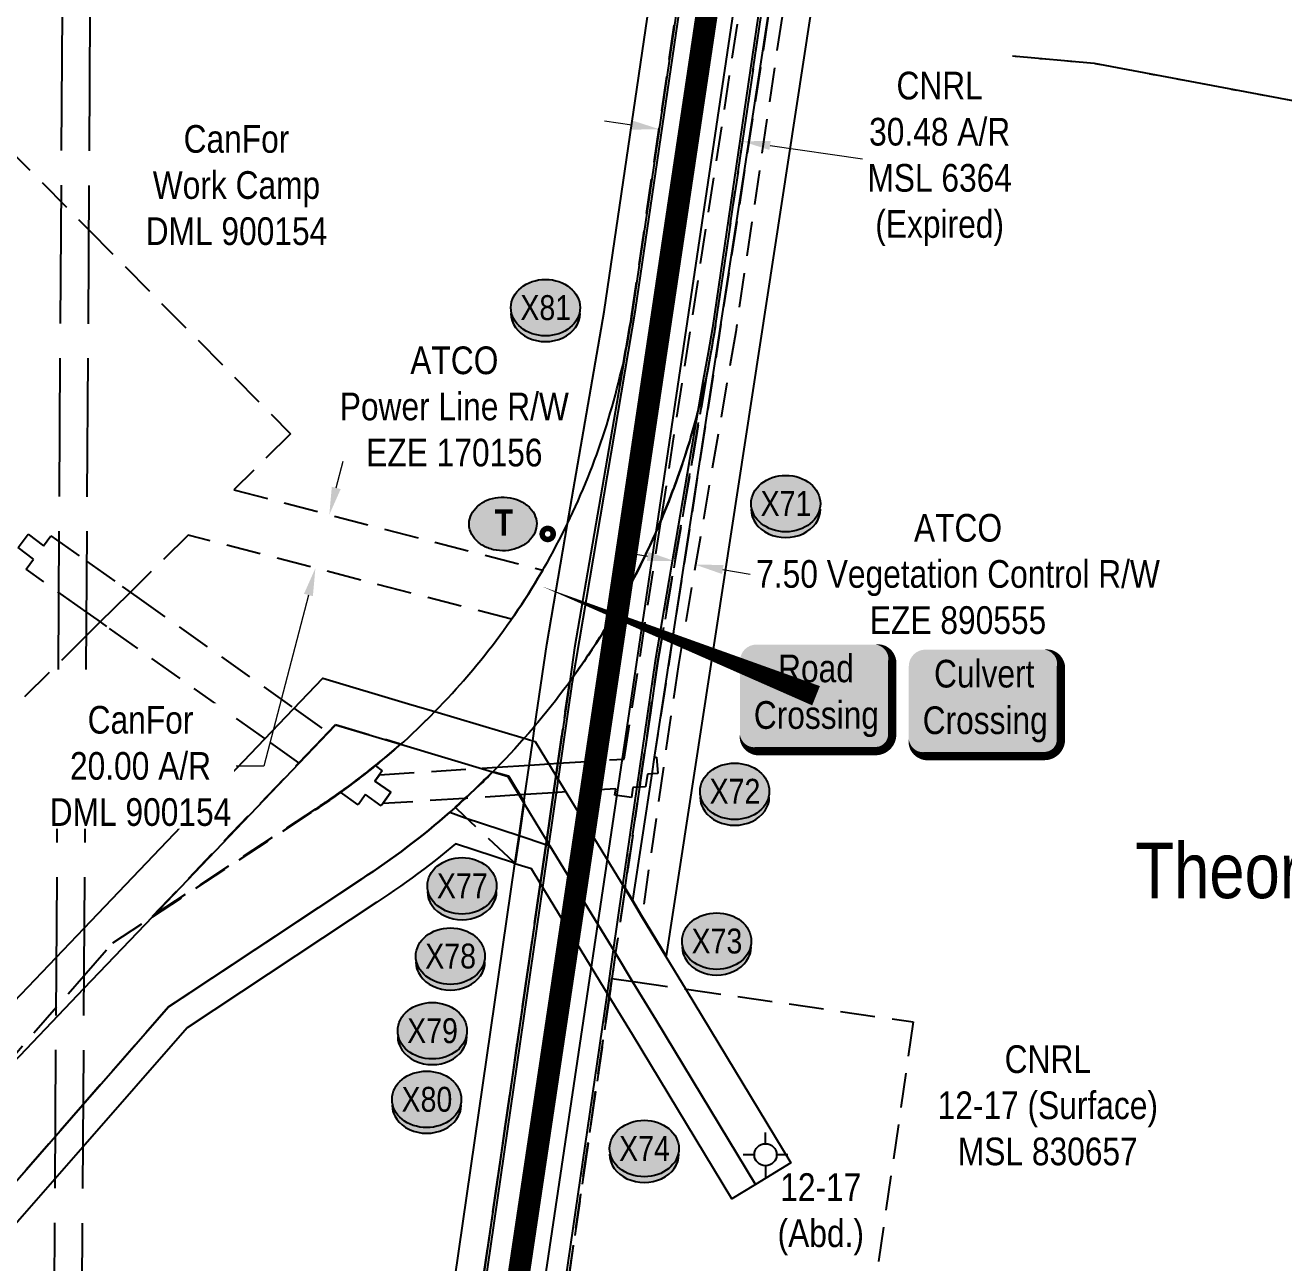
# Model space of a CAD drawing. Extents: x 456630 to 490274, y 6043290 to 6049977.
# Drawn here: x 470573.2 to 471027.8, y 6043821.1 to 6044268.3 of the extents above; entities that cross this region are included whole.
import ezdxf
from ezdxf.enums import TextEntityAlignment as Align

# ---------------------------------------------------------------- set-up
doc = ezdxf.new("R2010")
doc.units = 0
doc.header["$LTSCALE"] = 5
doc.header["$PDMODE"] = 35
doc.header["$PDSIZE"] = 5
for name, pattern in [('foc-ACCESSROAD', [3.75, 2.5, -1.25]), ('foc-FLOWLINE', [3.75, 2.5, -1.25]), ('foc-UNSURVEYED', [12.5, 10, -2.5]), ('foc-WHEELTRACKS', [2, 0.4, -1.6])]:
    doc.linetypes.add(name, pattern=pattern)
doc.layers.get('Defpoints').update_dxf_attribs({"color": 9})
for name, color, linetype in [('AS-ROADS', 254, 'Continuous'), ('AS-TELUS', 224, 'foc-TEL'), ('C-SYMBOL', 7, 'Continuous'), ('CG-NOTES', 7, 'Continuous'), ('F-AR', 190, 'foc-ACCESSROAD'), ('F-EZE', 190, 'foc-FLOWLINE'), ('F-RW', 190, 'Continuous'), ('F-WS', 190, 'foc-ACCESSROAD'), ('F-WS-S', 190, 'Continuous'), ('L-USEC', 7, 'foc-UNSURVEYED'), ('P-CROSSINGS', 250, 'Continuous'), ('P-PROPOSED', 10, 'Continuous'), ('T-WATER-P3', 160, 'foc-WHEELTRACKS')]:
    doc.layers.add(name, color=color, linetype=linetype)
for name, color, linetype, lineweight in [('F-AR-T', 190, 'Continuous', 9), ('F-EZE-T', 190, 'Continuous', 9), ('F-WS-T', 190, 'Continuous', 9)]:
    doc.layers.add(name, color=color, linetype=linetype, lineweight=lineweight)
doc.styles.add('175L', font='ARIALN.TTF', dxfattribs={"height": 20})
doc.styles.add('80', font='ARIALN.TTF', dxfattribs={"height": 10})
doc.styles.add('80CG', font='ARIALN.TTF', dxfattribs={"height": 10})
doc.styles.add('BOLD', font='ARIALNB.TTF')
doc.styles.add('Crossing', font='ARIALN.TTF', dxfattribs={"height": 10})
doc.styles.add('foc-LtypeFont', font='ARIALN.TTF', dxfattribs={"height": 7.35})
doc.linetypes.add('foc-TEL', pattern='A,2,-1,["T",foc-LtypeFont,S=0.2,R=0,X=-0.425,Y=-0.75],-1.24,8', length=12.24)
doc.linetypes.add('foc-TOPO-flowdirection-NOLINE', pattern='A,0,[">",foc-LtypeFont,S=0.3,R=0,X=0,Y=-0.945],-20,[">",foc-LtypeFont,S=0.3,R=0,X=0,Y=-0.945],0', length=20)
doc.dimstyles.new('Compass 5 000', dxfattribs={"dimscale": 5, "dimtxt": 9, "dimasz": 2, "dimexe": 0.2, "dimexo": 0.0625, "dimgap": 0.5, "dimtad": 0, "dimtih": 1, "dimtoh": 1, "dimzin": 0, "dimdsep": 46, "dimtxsty": '80CG', "dimcen": 0.1, "dimse1": 1, "dimse2": 1, "dimclrd": 256, "dimclrt": 256, "dimaunit": 1, "dimadec": 4, "dimazin": 0, "dimtfac": 0.06, "dimtofl": 0, "dimtmove": 0, "dimatfit": 1, "dimfxl": 0.2, "dimtolj": 1, "dimtzin": 0, "dimlwd": -1, "dimarcsym": 0})

# ---------------------------------------------------------------- blocks, each defined once
blk = doc.blocks.new('Route_Letters')
h = blk.add_hatch(color=255)
h.dxf.hatch_style = 1
edge = h.paths.add_edge_path()
edge.add_ellipse((-0.12, 0.46), major_axis=(-11.97, 0), ratio=0.789318, start_angle=0, end_angle=360)
at = {"color": 5}
blk.add_open_spline([(-12.34, 0.46), (-12.34, -0.25), (-12.24, -0.97), (-11.72, -2.79), (-11.14, -3.88), (-9.56, -5.81), (-8.54, -6.66), (-6.22, -8.02), (-4.9, -8.54), (-2.12, -9.17), (-0.66, -9.3), (2.22, -9.13), (3.64, -8.84), (6.27, -7.89), (7.48, -7.22), (9.54, -5.6), (10.38, -4.64), (11.6, -2.54), (11.97, -1.4), (12.18, 0.91), (12.02, 2.08), (11.2, 4.3), (10.54, 5.35), (8.8, 7.2), (7.72, 7.99), (5.29, 9.24), (3.93, 9.68), (1.11, 10.18), (-0.35, 10.23), (-3.22, 9.91), (-4.61, 9.55), (-7.16, 8.47), (-8.32, 7.75), (-10.24, 6.02), (-11, 5.02), (-12.05, 2.86), (-12.32, 1.7), (-12.34, 0.52), (-12.34, 0.49), (-12.34, 0.46)], degree=3, knots=[0, 0, 0, 0, 0.219529, 0.219529, 0.575727, 0.575727, 0.931924, 0.931924, 1.288121, 1.288121, 1.644318, 1.644318, 2.000515, 2.000515, 2.356712, 2.356712, 2.712909, 2.712909, 3.069107, 3.069107, 3.425304, 3.425304, 3.781501, 3.781501, 4.137698, 4.137698, 4.493895, 4.493895, 4.850092, 4.850092, 5.20629, 5.20629, 5.562487, 5.562487, 5.918684, 5.918684, 6.274881, 6.274881, 6.283185, 6.283185, 6.283185, 6.283185], dxfattribs=at)
at = {"color": 14, "style": 'BOLD'}
blk.add_attdef('A', text='', height=9.5, dxfattribs=at).set_placement((0.22, 0.98), align=Align.MIDDLE)
blk = doc.blocks.new('AA')
at = {"const_width": 4}
blk.add_lwpolyline([(-1, 0, 1), (1, 0, 1)], format="xyb", close=True, dxfattribs=at)
blk.add_circle((0, 0), 2)
blk = doc.blocks.new('*D835')
at = {"layer": 'Defpoints', "color": 0, "transparency": 16777216}
for p in [(470832.35, 6044226.3), (470796.61, 6044192.52), (470826.74, 6044188.09)]:
    blk.add_point(p, dxfattribs=at)
at = {"layer": 'F-AR-T', "transparency": 16777216}
for p, q in [((470792.32, 6044232.17), (470782.43, 6044233.62)), ((470842.24, 6044224.84), (470875.6, 6044219.95))]:
    blk.add_line(p, q, dxfattribs=at)
for points in [[(470792.56, 6044233.82), (470792.08, 6044230.52), (470802.22, 6044230.72)], [(470842.49, 6044226.49), (470842, 6044223.19), (470832.35, 6044226.3)]]:
    blk.add_solid(points, dxfattribs=at)
at = {"layer": 'F-AR-T', "transparency": 16777216, "insert": (470903.5, 6044219.95), "char_height": 10, "attachment_point": 5, "style": '80CG'}
blk.add_mtext('\\A1;CNRL\\P30.48 A/R\\PMSL 6364\\P(Expired)', dxfattribs=at)
blk = doc.blocks.new('*D695')
at = {"layer": 'Defpoints', "color": 0, "transparency": 16777216}
for p in [(470809.21, 6044082.33), (470816.66, 6044081.04), (470815.33, 6044073.31)]:
    blk.add_point(p, dxfattribs=at)
at = {"layer": 'F-EZE-T', "transparency": 16777216}
for p, q in [((470798.02, 6044076.3), (470788.17, 6044078)), ((470825.19, 6044071.62), (470835.04, 6044069.92))]:
    blk.add_line(p, q, dxfattribs=at)
for points in [[(470798.3, 6044077.94), (470797.74, 6044074.66), (470807.87, 6044074.6)], [(470825.47, 6044073.26), (470824.9, 6044069.97), (470815.33, 6044073.31)]]:
    blk.add_solid(points, dxfattribs=at)
at = {"layer": 'F-EZE-T', "transparency": 16777216, "insert": (470910.14, 6044069.92), "char_height": 10, "attachment_point": 5, "style": '80CG'}
blk.add_mtext('\\A1;ATCO\\P7.50 Vegetation Control R/W\\PEZE 890555', dxfattribs=at)
blk = doc.blocks.new('*D697')
at = {"layer": 'Defpoints', "color": 0, "transparency": 16777216}
for p in [(470846.1, 6044319.99), (470853.52, 6044318.9), (470852.35, 6044310.96)]:
    blk.add_point(p, dxfattribs=at)
at = {"layer": 'F-EZE-T', "transparency": 16777216}
for p, q in [((470835.04, 6044313.5), (470825.14, 6044314.95)), ((470862.25, 6044309.51), (470872.14, 6044308.05))]:
    blk.add_line(p, q, dxfattribs=at)
for points in [[(470835.28, 6044315.15), (470834.8, 6044311.85), (470844.93, 6044312.05)], [(470862.49, 6044311.15), (470862.01, 6044307.86), (470852.35, 6044310.96)]]:
    blk.add_solid(points, dxfattribs=at)
at = {"layer": 'F-EZE-T', "transparency": 16777216, "insert": (470947.24, 6044308.05), "char_height": 10, "attachment_point": 5, "style": '80CG'}
blk.add_mtext('\\A1;ATCO\\P7.50 Vegetation Control R/W\\PEZE 890555', dxfattribs=at)
blk = doc.blocks.new('GABD')
for p, q in [((0, 0.808), (0, 1.616)), ((-0.808, 0), (-1.616, 0)), ((1.616, 0), (0.808, 0)), ((0, -0.808), (0, -1.616))]:
    blk.add_line(p, q)
blk.add_circle((0, 0), 0.8)
blk = doc.blocks.new('*U966')
h = blk.add_hatch(color=59)
edge = h.paths.add_edge_path()
edge.add_line((-21.5, -20), (21.5, -20))
edge.add_arc((21.5, -14), 6, 270, 360)
edge.add_line((27.5, -14), (27.5, 12.5))
edge.add_arc((21.5, 12.5), 6, 0, 90)
edge.add_line((21.5, 18.5), (-21.5, 18.5))
edge.add_arc((-21.5, 12.5), 6, 90, 180)
edge.add_line((-27.5, 12.5), (-27.5, -14))
edge.add_arc((-21.5, -14), 6, 180, 270)
at = {"color": 1, "flags": 128}
blk.add_lwpolyline([(-98.92, 39.47, 0, 7.5, 0), (0, 0, 0, 0, 0)], format="xyseb", dxfattribs=at)
blk.add_lwpolyline([(-21.5, -20, 3, 3, 0), (21.5, -20, 3, 3, 0.414214), (27.5, -14, 3, 3, 0), (27.5, 12.5, 3, 0, 0.414214), (21.5, 18.5, 0, 0, 0), (-21.5, 18.5, 0, 0, 0.414214), (-27.5, 12.5, 0, 0, 0), (-27.5, -14, 0, 3, 0.414214)], format="xyseb", close=True, dxfattribs=at)
at = {"color": 1, "style": '80'}
blk.add_attdef('ENTER_TEXT_001', (-35.99, -5), '', height=10, dxfattribs=at)
blk = doc.blocks.new('*U948')
h = blk.add_hatch(color=254)
edge = h.paths.add_edge_path()
edge.add_line((-21.5, -20), (21.5, -20))
edge.add_arc((21.5, -14), 6, 270, 360)
edge.add_line((27.5, -14), (27.5, 12.5))
edge.add_arc((21.5, 12.5), 6, 0, 90)
edge.add_line((21.5, 18.5), (-21.5, 18.5))
edge.add_arc((-21.5, 12.5), 6, 90, 180)
edge.add_line((-27.5, 12.5), (-27.5, -14))
edge.add_arc((-21.5, -14), 6, 180, 270)
at = {"color": 160, "flags": 128}
blk.add_lwpolyline([(-21.5, -20, 3, 3, 0), (21.5, -20, 3, 3, 0.414214), (27.5, -14, 3, 3, 0), (27.5, 12.5, 3, 0, 0.414214), (21.5, 18.5, 0, 0, 0), (-21.5, 18.5, 0, 0, 0.414214), (-27.5, 12.5, 0, 0, 0), (-27.5, -14, 0, 3, 0.414214)], format="xyseb", close=True, dxfattribs=at)
at = {"color": 160, "style": '80'}
blk.add_attdef('ENTER_TEXT_001', (-26.85, -4.92), '', height=10, dxfattribs=at)
blk = doc.blocks.new('*D969')
at = {"layer": 'Defpoints', "color": 0, "transparency": 16777216}
for p in [(470686.67, 6044090.46), (470678.03, 6044072.06), (470681.65, 6044071.12)]:
    blk.add_point(p, dxfattribs=at)
at = {"layer": 'F-AR-T', "transparency": 16777216}
for p, q in [((470685.57, 6044101.07), (470688.09, 6044110.75)), ((470675.52, 6044062.38), (470659.46, 6044000.55)), ((470659.46, 6044000.55), (470649.46, 6044000.55))]:
    blk.add_line(p, q, dxfattribs=at)
for points in [[(470683.96, 6044101.49), (470687.18, 6044100.66), (470683.06, 6044091.4)], [(470673.91, 6044062.8), (470677.13, 6044061.96), (470678.03, 6044072.06)]]:
    blk.add_solid(points, dxfattribs=at)
at = {"layer": 'F-AR-T', "transparency": 16777216, "insert": (470614.87, 6044000.55), "char_height": 10, "attachment_point": 5, "style": '80CG', "bg_fill": 3, "box_fill_scale": 1.1, "bg_fill_color": 256, "bg_fill_true_color": 13158600, "bg_fill_transparency": 0}
blk.add_mtext('\\A1;CanFor\\P20.00 A/R^JDML 900154', dxfattribs=at)
blk = doc.blocks.new('xing2')
h = blk.add_hatch(color=50)
h.dxf.hatch_style = 1
edge = h.paths.add_edge_path()
edge.add_ellipse((0, 0), major_axis=(-12.5, 0), ratio=0.816297, start_angle=0, end_angle=360)
h = blk.add_hatch(color=250)
h.dxf.hatch_style = 1
edge = h.paths.add_edge_path()
edge.add_ellipse((0, -2.05), major_axis=(-12.5, 0), ratio=0.816297, start_angle=0, end_angle=180)
edge.add_line((12.5, -2.05), (12.5, 0))
edge.add_ellipse((0, 0), major_axis=(-12.5, 0), ratio=0.816297, start_angle=0, end_angle=180, ccw=False)
edge.add_line((-12.5, 0), (-12.5, -2.05))
at = {"color": 250}
blk.add_ellipse((0, 0), major_axis=(-12.5, 0), ratio=0.816297, dxfattribs=at)
blk.add_ellipse((0, -2.05), major_axis=(-12.5, 0), ratio=0.816297, start_param=0, end_param=3.141593, dxfattribs=at)
at = {"color": 250, "style": 'Crossing'}
blk.add_attdef('CROSSING', text='', height=9, dxfattribs=at).set_placement((0.09, 0.02), align=Align.MIDDLE_CENTER)
at = {"color": 250, "style": 'Crossing', "flags": 1}
for tag, p in [('OWNER', (0.09, -12.49)), ('DESCRIPTION', (0.09, -25.77)), ('LOCATION', (0.09, -39.3)), ('DWG_REF', (0.09, -52.84))]:
    blk.add_attdef(tag, text='', height=9, dxfattribs=at).set_placement(p, align=Align.MIDDLE_CENTER)

msp = doc.modelspace()

# ---------------------------------------------------------------- linework, layer by layer
at = {"layer": 'AS-ROADS', "const_width": 7.996, "flags": 128}
msp.add_lwpolyline([(470848.608, 6044468.47), (470711.966, 6043551.816)], dxfattribs=at)
at = {"layer": 'AS-TELUS', "flags": 128}
msp.add_lwpolyline([(470694.621, 6043368.296), (470829.093, 6044272.963), (470856.246, 6044458.086), (470856.525, 6044459.989), (470862.242, 6044498.96), (470862.521, 6044500.859), (470864.044, 6044511.236), (470864.791, 6044516.33), (470865.668, 6044522.339), (470866.692, 6044529.349), (470867.136, 6044532.392), (470871.135, 6044559.817), (470871.568, 6044562.792), (470871.878, 6044564.6), (470872.067, 6044565.945), (470873.725, 6044577.576), (470876.346, 6044595.551), (470908.187, 6044813.894), (470910.318, 6044828.503), (470913.245, 6044848.58), (470915.907, 6044866.831), (470946.461, 6045076.333), (470953.854, 6045127.037), (470961.159, 6045178.705)], dxfattribs=at)
at = {"layer": 'F-AR'}
for points in [[(470838.845, 6044271.1), (470822.305, 6044158.43), (470822.034, 6044156.797), (470821.821, 6044155.546), (470821.613, 6044154.321), (470821.187, 6044151.843), (470820.756, 6044149.357), (470820.289, 6044146.686), (470820.053, 6044145.348), (470819.903, 6044144.502), (470819.427, 6044142.054), (470818.91, 6044139.574), (470818.223, 6044137.185), (470817.64, 6044134.689), (470817.061, 6044132.276), (470816.457, 6044129.823), (470815.839, 6044127.371), (470815.451, 6044125.867), (470815.228, 6044125.026), (470814.513, 6044122.502), (470813.798, 6044120.045), (470813.091, 6044117.664), (470812.356, 6044115.249), (470811.586, 6044112.85), (470810.798, 6044110.458), (470810.596, 6044109.854), (470809.996, 6044108.067), (470809.175, 6044105.671), (470808.974, 6044105.1), (470808.326, 6044103.308), (470807.454, 6044100.946), (470807.054, 6044099.88), (470806.566, 6044098.584), (470805.665, 6044096.224), (470805.324, 6044095.355), (470804.728, 6044093.868), (470803.773, 6044091.539), (470803.138, 6044090.015), (470802.8, 6044089.213), (470801.817, 6044086.889), (470801.255, 6044085.582), (470800.81, 6044084.577), (470799.775, 6044082.285), (470798.766, 6044080.088), (470797.658, 6044077.707), (470796.852, 6044076.005), (470796.571, 6044075.428), (470795.455, 6044073.175), (470794.324, 6044070.925), (470793.179, 6044068.676), (470792.083, 6044066.561), (470790.82, 6044064.221), (470789.612, 6044062.012), (470788.387, 6044059.807), (470787.075, 6044057.478), (470785.878, 6044055.435), (470784.591, 6044053.27), (470783.289, 6044051.11), (470781.973, 6044048.954), (470781.583, 6044048.325), (470780.63, 6044046.824), (470779.269, 6044044.71), (470777.891, 6044042.597), (470776.5, 6044040.489), (470775.836, 6044039.496), (470775.086, 6044038.404), (470773.648, 6044036.34), (470772.197, 6044034.282), (470770.733, 6044032.223), (470769.771, 6044030.878), (470769.268, 6044030.194), (470767.767, 6044028.173), (470766.247, 6044026.166), (470764.71, 6044024.172), (470763.156, 6044022.191), (470761.584, 6044020.224), (470759.996, 6044018.27), (470758.39, 6044016.331), (470757.334, 6044015.077), (470756.768, 6044014.406), (470755.128, 6044012.494), (470753.472, 6044010.596), (470751.8, 6044008.715), (470750.111, 6044006.848), (470748.407, 6044004.995), (470746.685, 6044003.157), (470744.948, 6044001.334), (470743.547, 6043999.89), (470743.195, 6043999.527), (470742.056, 6043998.37), (470741.422, 6043997.731), (470740.389, 6043996.7), (470739.639, 6043995.957), (470738.709, 6043995.042), (470737.841, 6043994.196), (470737.014, 6043993.398), (470736.026, 6043992.452), (470735.306, 6043991.768), (470734.197, 6043990.722), (470733.585, 6043990.151), (470732.353, 6043989.01), (470731.85, 6043988.581), (470730.495, 6043987.314), (470730.104, 6043986.962), (470728.413, 6043985.449), (470726.606, 6043983.86), (470724.788, 6043982.286), (470722.876, 6043980.66), (470720.949, 6043979.049), (470719.008, 6043977.457), (470717.054, 6043975.881), (470715.086, 6043974.323), (470713.103, 6043972.781), (470711.109, 6043971.256), (470709.1, 6043969.75), (470707.079, 6043968.262), (470705.044, 6043966.789), (470702.998, 6043965.335), (470700.938, 6043963.899), (470698.867, 6043962.482), (470696.782, 6043961.082), (470694.706, 6043959.714), (470625.03, 6043913.559), (470594.091, 6043878.155), (470563.726, 6043843.405)], [(470564.022, 6043890.016), (470594.388, 6043924.764), (470604.84, 6043936.725), (470619.184, 6043946.135), (470678, 6043984.721), (470679.383, 6043985.635), (470679.751, 6043985.879), (470681.263, 6043986.896), (470681.58, 6043987.111), (470683.265, 6043988.266), (470685.132, 6043989.568), (470686.985, 6043990.837), (470688.718, 6043992.137), (470690.494, 6043993.448), (470692.085, 6043994.64), (470692.435, 6043994.904), (470693.798, 6043995.945), (470694.23, 6043996.277), (470695.5, 6043997.264), (470696.013, 6043997.665), (470697.192, 6043998.597), (470697.784, 6043999.068), (470698.872, 6043999.945), (470699.553, 6044000.496), (470700.542, 6044001.304), (470701.291, 6044001.922), (470702.2, 6044002.678), (470703.025, 6044003.371), (470703.846, 6044004.067), (470704.746, 6044004.836), (470705.48, 6044005.469), (470706.454, 6044006.316), (470707.103, 6044006.885), (470708.156, 6044007.817), (470708.728, 6044008.32), (470709.945, 6044009.369), (470711.611, 6044010.889), (470713.264, 6044012.424), (470714.902, 6044013.972), (470716.529, 6044015.536), (470717.841, 6044016.871), (470718.131, 6044017.144), (470719.622, 6044018.63), (470721.204, 6044020.233), (470722.781, 6044021.86), (470724.34, 6044023.495), (470725.884, 6044025.144), (470727.415, 6044026.807), (470728.93, 6044028.482), (470730.431, 6044030.172), (470731.501, 6044031.396), (470732.013, 6044031.926), (470733.481, 6044033.64), (470734.934, 6044035.364), (470736.372, 6044037.102), (470737.796, 6044038.851), (470739.204, 6044040.613), (470740.596, 6044042.388), (470741.972, 6044044.173), (470743.334, 6044045.972), (470744.679, 6044047.782), (470746.008, 6044049.604), (470747.323, 6044051.438), (470748.62, 6044053.283), (470748.878, 6044053.656), (470749.9, 6044055.143), (470751.165, 6044057.009), (470752.417, 6044058.882), (470752.808, 6044059.475), (470753.652, 6044060.766), (470754.835, 6044062.602), (470756.066, 6044064.578), (470757.247, 6044066.502), (470758.404, 6044068.414), (470759.56, 6044070.376), (470760.139, 6044071.373), (470760.692, 6044072.327), (470761.807, 6044074.288), (470762.904, 6044076.258), (470763.985, 6044078.238), (470765.047, 6044080.227), (470766.093, 6044082.225), (470767.121, 6044084.233), (470768.132, 6044086.25), (470769.129, 6044088.274), (470770.101, 6044090.308), (470771.057, 6044092.35), (470771.997, 6044094.401), (470772.92, 6044096.459), (470773.823, 6044098.525), (470774.709, 6044100.6), (470775.577, 6044102.682), (470776.425, 6044104.771), (470777.256, 6044106.868), (470778.07, 6044108.972), (470778.864, 6044111.083), (470779.639, 6044113.201), (470780.397, 6044115.325), (470781.135, 6044117.456), (470781.855, 6044119.593), (470782.557, 6044121.738), (470783.24, 6044123.887), (470783.904, 6044126.043), (470784.549, 6044128.204), (470785.176, 6044130.371), (470785.783, 6044132.543), (470786.371, 6044134.72), (470786.94, 6044136.902), (470787.491, 6044139.09), (470788.021, 6044141.282), (470788.534, 6044143.479), (470789.138, 6044145.624), (470789.563, 6044147.854), (470789.972, 6044150.085), (470790.192, 6044151.303), (470790.375, 6044152.315), (470790.769, 6044154.542), (470791.158, 6044156.766), (470791.539, 6044158.988), (470791.912, 6044161.207), (470792.228, 6044163.115), (470808.096, 6044271.279)]]:
    msp.add_lwpolyline(points, dxfattribs=at)
at = {"layer": 'F-AR', "flags": 128}
msp.add_lwpolyline([(470674.036, 6043368.415), (470688.484, 6043468.325), (470759.37, 6043958.501), (470761.393, 6043972.493), (470761.62, 6043974.06), (470764.062, 6043990.95), (470764.995, 6043997.4), (470765.597, 6044001.564), (470769.878, 6044031.167), (470770.841, 6044032.512), (470772.305, 6044034.572), (470773.757, 6044036.631), (470775.196, 6044038.696), (470775.946, 6044039.788), (470776.61, 6044040.783), (470778.003, 6044042.891), (470779.381, 6044045.005), (470780.742, 6044047.12), (470781.696, 6044048.623), (470782.086, 6044049.252), (470783.403, 6044051.409), (470784.705, 6044053.57), (470785.993, 6044055.736), (470787.191, 6044057.78), (470788.503, 6044060.11), (470789.729, 6044062.317), (470790.938, 6044064.526), (470792.202, 6044066.868), (470793.298, 6044068.984), (470794.444, 6044071.233), (470795.575, 6044073.485), (470796.692, 6044075.74), (470796.973, 6044076.316), (470797.779, 6044078.019), (470798.888, 6044080.401), (470799.897, 6044082.599), (470800.933, 6044084.893), (470801.378, 6044085.898), (470801.941, 6044087.206), (470802.924, 6044089.531), (470803.262, 6044090.334), (470803.898, 6044091.858), (470804.853, 6044094.188), (470805.449, 6044095.676), (470805.79, 6044096.546), (470806.692, 6044098.907), (470807.18, 6044100.204), (470807.58, 6044101.27), (470808.452, 6044103.633), (470809.101, 6044105.427), (470809.303, 6044105.998), (470810.124, 6044108.395), (470810.724, 6044110.183), (470810.927, 6044110.787), (470811.715, 6044113.181), (470812.485, 6044115.581), (470813.22, 6044117.997), (470813.928, 6044120.379), (470814.643, 6044122.838), (470815.358, 6044125.362), (470815.581, 6044126.204), (470815.969, 6044127.709), (470816.588, 6044130.162), (470817.193, 6044132.616), (470817.772, 6044135.031), (470818.355, 6044137.528), (470819.042, 6044139.918), (470801.717, 6044038.474), (470795.131, 6043992.932), (470789.871, 6043956.561), (470786.483, 6043933.135), (470785.141, 6043923.859), (470784.232, 6043917.576), (470769.41, 6043815.077), (470719.108, 6043468.147), (470704.622, 6043368.239)], dxfattribs=at)
at = {"layer": 'F-EZE'}
for points in [[(470841.601, 6044271.496), (470800.44, 6044003.787), (470801.279, 6044003.84), (470801.661, 6043997.855), (470799.66, 6043997.728), (470798.01, 6043997.623), (470797.308, 6043993.071), (470795.131, 6043992.932), (470792.712, 6043992.778), (470792.155, 6043989.162), (470786.228, 6043990.075), (470786.584, 6043992.387), (470768.742, 6043991.248), (470764.062, 6043990.95), (470753.81, 6043990.295), (470751.848, 6043990.17), (470731.937, 6043988.877), (470702.38, 6043987.014), (470705.263, 6043991.074), (470699.555, 6043995.128), (470701.208, 6043997.455), (470738.215, 6043999.816), (470743.641, 6044000.163), (470755.344, 6044000.91), (470762.586, 6044001.371), (470765.597, 6044001.564), (470789.566, 6044003.093), (470802.917, 6044089.533), (470830.939, 6044271.558)], [(470846.562, 6044271.467), (470829.841, 6044157.49), (470809.125, 6044037.3), (470809.125, 6044037.3), (470795.992, 6043946.491), (470792.653, 6043951.99), (470789.871, 6043956.561), (470795.131, 6043992.932), (470801.717, 6044038.474), (470819.042, 6044139.918), (470819.56, 6044142.4), (470820.036, 6044144.849), (470820.185, 6044145.695), (470820.422, 6044147.034), (470820.889, 6044149.707), (470821.321, 6044152.193), (470821.746, 6044154.673), (470821.955, 6044155.898), (470822.168, 6044157.15), (470822.439, 6044158.784), (470838.987, 6044271.512)]]:
    msp.add_lwpolyline(points, dxfattribs=at)
for points in [[(470574.232, 6044084.328), (470579.842, 6044080.142), (470582.536, 6044083.752), (470595.357, 6044074.648), (470608.292, 6044065.461), (470613.509, 6044061.755), (470670.224, 6044021.479), (470682.576, 6044012.706), (470672.104, 6044001.744), (470659.751, 6044010.516), (470602.679, 6044051.048), (470599.606, 6044053.23), (470595.24, 6044056.33), (470573.562, 6044071.725), (470576.254, 6044075.333), (470570.642, 6044079.518), (470574.232, 6044084.328)], [(470708.804, 6044008.597), (470708.231, 6044008.094), (470707.178, 6044007.161), (470706.528, 6044006.591), (470705.554, 6044005.744), (470704.82, 6044005.111), (470703.919, 6044004.342), (470703.097, 6044003.646), (470702.272, 6044002.952), (470701.362, 6044002.195), (470700.613, 6044001.577), (470699.624, 6044000.768), (470698.943, 6044000.217), (470697.854, 6043999.34), (470697.262, 6043998.869), (470696.082, 6043997.937), (470695.569, 6043997.535), (470694.298, 6043996.548), (470693.866, 6043996.215), (470692.502, 6043995.174), (470692.152, 6043994.91), (470690.56, 6043993.717), (470688.783, 6043992.406), (470687.049, 6043991.105), (470685.195, 6043989.835), (470683.327, 6043988.533), (470681.642, 6043987.377), (470681.324, 6043987.162), (470679.812, 6043986.145), (470679.443, 6043985.9), (470678.06, 6043984.986), (470619.214, 6043946.38), (470672.104, 6044001.744), (470682.576, 6044012.706), (470685.342, 6044015.602), (470708.804, 6044008.597)], [(470708.8, 6044008.598), (470708.229, 6044008.102), (470707.174, 6044007.176), (470706.523, 6044006.609), (470705.549, 6044005.763), (470704.814, 6044005.131), (470703.914, 6044004.359), (470703.093, 6044003.66), (470702.269, 6044002.962), (470701.389, 6044002.221), (470700.611, 6044001.586), (470699.621, 6044000.779), (470698.939, 6044000.229), (470697.85, 6043999.354), (470697.258, 6043998.883), (470696.079, 6043997.948), (470695.567, 6043997.544), (470694.298, 6043996.551), (470693.866, 6043996.217), (470692.498, 6043995.192), (470692.146, 6043994.933), (470690.55, 6043993.76), (470688.768, 6043992.467), (470687.028, 6043991.194), (470685.172, 6043989.932), (470683.306, 6043988.623), (470681.625, 6043987.451), (470681.308, 6043987.232), (470679.802, 6043986.188), (470679.435, 6043985.934), (470678.06, 6043984.986), (470619.214, 6043946.38), (470672.104, 6044001.744), (470682.576, 6044012.706), (470685.342, 6044015.602), (470708.8, 6044008.598)], [(470705.263, 6043991.074), (470701.789, 6043986.182), (470696.082, 6043990.236), (470693.476, 6043986.567), (470687.049, 6043991.105), (470688.783, 6043992.406), (470690.56, 6043993.717), (470692.152, 6043994.91), (470692.502, 6043995.174), (470693.866, 6043996.215), (470694.298, 6043996.548), (470695.569, 6043997.535), (470696.082, 6043997.937), (470697.262, 6043998.869), (470697.854, 6043999.34), (470698.943, 6044000.217), (470699.624, 6044000.768), (470702.161, 6043998.797), (470699.555, 6043995.128), (470705.263, 6043991.074)], [(470751.699, 6043975.701), (470750.208, 6043965.452), (470749.71, 6043965.824), (470732.178, 6043982.159), (470728.499, 6043985.714), (470730.19, 6043987.227), (470730.582, 6043987.58), (470731.939, 6043988.816), (470732.441, 6043989.277), (470733.673, 6043990.418), (470734.286, 6043990.99), (470735.396, 6043992.036), (470736.116, 6043992.721), (470737.104, 6043993.667), (470737.931, 6043994.466), (470738.8, 6043995.312), (470739.731, 6043996.227), (470740.481, 6043996.971), (470741.514, 6043998.003), (470742.149, 6043998.642), (470747.719, 6043996.978), (470753.417, 6043987.583), (470751.699, 6043975.701)]]:
    msp.add_lwpolyline(points, close=True, dxfattribs=at)
at = {"layer": 'F-RW'}
for points in [[(470562.277, 6043615.765), (470592.364, 6043606.703), (470693.856, 6043576.134), (470750.112, 6043965.197), (470751.601, 6043975.441), (470753.319, 6043987.317), (470753.711, 6043990.028), (470755.245, 6044000.637), (470756.553, 6044009.676), (470757.334, 6044015.077), (470761.591, 6044044.521), (470769.129, 6044088.274), (470782.305, 6044164.7), (470797.948, 6044271.337), (470824.668, 6044453.483), (470824.801, 6044454.386), (470830.568, 6044493.699), (470830.711, 6044494.675), (470832.892, 6044509.54), (470834.476, 6044520.337), (470842.518, 6044575.482), (470845.139, 6044593.454)], [(470808.223, 6044271.69), (470792.347, 6044163.472), (470792.03, 6044161.562), (470791.657, 6044159.342), (470791.276, 6044157.119), (470790.887, 6044154.893), (470790.492, 6044152.665), (470790.31, 6044151.653), (470790.09, 6044150.435), (470789.68, 6044148.202), (470789.255, 6044145.971), (470771.625, 6044043.242), (470769.878, 6044031.167), (470765.597, 6044001.564), (470764.995, 6043997.4), (470764.062, 6043990.95), (470761.62, 6043974.06), (470761.393, 6043972.493), (470759.37, 6043958.501), (470688.484, 6043468.325)], [(470856.76, 6044271.409), (470804.771, 6043932.027), (470795.992, 6043946.491), (470792.653, 6043951.99), (470799.66, 6043997.728), (470800.543, 6044003.741), (470841.601, 6044271.496)], [(470564.15, 6043910.219), (470594.497, 6043941.984), (470659.701, 6044010.238), (470670.168, 6044021.195), (470680.776, 6044032.299), (470711.649, 6044023.082), (470721.204, 6044020.233), (470753.472, 6044010.596), (470756.553, 6044009.676), (470757.441, 6044009.411), (470764.89, 6043997.129), (470789.754, 6043956.311), (470792.534, 6043951.742), (470795.872, 6043946.246), (470804.646, 6043931.789), (470811.94, 6043919.732), (470849.799, 6043857.147), (470836.988, 6043849.381), (470801.063, 6043908.706), (470792.671, 6043922.52), (470786.368, 6043932.897), (470762.765, 6043971.747), (470761.517, 6043973.801), (470753.319, 6043987.317), (470747.623, 6043996.708), (470742.056, 6043998.37), (470708.728, 6044008.32), (470685.278, 6044015.321), (470682.513, 6044012.427), (470672.047, 6044001.471), (470619.184, 6043946.135), (470594.358, 6043920.149), (470564.012, 6043888.384)], [(470563.726, 6043843.405), (470594.091, 6043878.155), (470625.03, 6043913.559), (470694.706, 6043959.714), (470696.782, 6043961.082), (470698.867, 6043962.482), (470700.938, 6043963.899), (470702.998, 6043965.335), (470705.044, 6043966.789), (470707.079, 6043968.262), (470709.1, 6043969.75), (470711.109, 6043971.256), (470713.103, 6043972.781), (470715.086, 6043974.323), (470717.054, 6043975.881), (470719.008, 6043977.457), (470720.949, 6043979.049), (470722.876, 6043980.66), (470724.788, 6043982.286), (470726.606, 6043983.86), (470732.091, 6043981.896), (470751.601, 6043975.441), (470751.601, 6043975.441), (470761.291, 6043972.235), (470762.765, 6043971.747), (470786.368, 6043932.897), (470792.671, 6043922.52), (470801.063, 6043908.706), (470836.988, 6043849.381), (470828.437, 6043844.203), (470792.52, 6043903.516), (470784.118, 6043917.346), (470759.268, 6043958.25), (470756.133, 6043963.412), (470750.112, 6043965.197), (470749.613, 6043965.569), (470728.694, 6043972.492), (470727.296, 6043971.325), (470725.293, 6043969.683), (470723.277, 6043968.056), (470721.245, 6043966.448), (470719.201, 6043964.857), (470717.143, 6043963.285), (470715.07, 6043961.73), (470712.984, 6043960.192), (470710.886, 6043958.675), (470708.773, 6043957.175), (470706.648, 6043955.693), (470704.51, 6043954.231), (470702.359, 6043952.786), (470700.182, 6043951.352), (470631.671, 6043905.967), (470593.994, 6043862.853), (470563.628, 6043828.105)]]:
    msp.add_lwpolyline(points, dxfattribs=at)
at = {"layer": 'F-WS'}
for points in [[(470566.152, 6044224.736), (470596.104, 6044194.437), (470669.078, 6044120.618), (470648.578, 6044100.352), (470648.578, 6044100.352), (470760.139, 6044071.373), (470759.56, 6044070.376), (470758.404, 6044068.414), (470757.247, 6044066.502), (470756.066, 6044064.578), (470754.835, 6044062.602), (470753.652, 6044060.766), (470752.808, 6044059.475), (470752.417, 6044058.882), (470751.165, 6044057.009), (470749.9, 6044055.143), (470748.878, 6044053.656), (470632.042, 6044084.005), (470611.006, 6044063.21), (470605.287, 6044057.556), (470600.181, 6044052.508), (470595.169, 6044047.554), (470564.834, 6044017.565)], [(470688.484, 6043468.325), (470759.37, 6043958.501), (470761.393, 6043972.493), (470761.62, 6043974.06), (470764.062, 6043990.95), (470764.995, 6043997.4), (470765.597, 6044001.564), (470769.878, 6044031.167), (470770.841, 6044032.512), (470772.305, 6044034.572), (470773.757, 6044036.631), (470775.196, 6044038.696), (470775.946, 6044039.788), (470776.61, 6044040.783), (470778.003, 6044042.891), (470779.381, 6044045.005), (470780.742, 6044047.12), (470781.696, 6044048.623), (470782.086, 6044049.252), (470783.403, 6044051.409), (470784.705, 6044053.57), (470785.993, 6044055.736), (470787.191, 6044057.78), (470788.503, 6044060.11), (470789.729, 6044062.317), (470790.938, 6044064.526), (470792.202, 6044066.868), (470793.298, 6044068.984), (470794.444, 6044071.233), (470795.575, 6044073.485), (470796.692, 6044075.74), (470796.973, 6044076.316), (470797.779, 6044078.019), (470798.888, 6044080.401), (470799.897, 6044082.599), (470800.933, 6044084.893), (470801.378, 6044085.898), (470801.941, 6044087.206), (470802.924, 6044089.531), (470803.262, 6044090.334), (470803.898, 6044091.858), (470804.853, 6044094.188), (470805.449, 6044095.676), (470805.79, 6044096.546), (470806.692, 6044098.907), (470807.18, 6044100.204), (470807.58, 6044101.27), (470808.452, 6044103.633), (470809.101, 6044105.427), (470809.303, 6044105.998), (470810.124, 6044108.395), (470810.724, 6044110.183), (470810.927, 6044110.787), (470811.715, 6044113.181), (470812.485, 6044115.581), (470813.22, 6044117.997), (470813.928, 6044120.379), (470814.643, 6044122.838), (470815.358, 6044125.362), (470815.581, 6044126.204), (470815.969, 6044127.709), (470816.588, 6044130.162), (470817.193, 6044132.616), (470817.772, 6044135.031), (470818.355, 6044137.528), (470819.042, 6044139.918), (470801.717, 6044038.474), (470795.131, 6043992.932), (470789.871, 6043956.561), (470786.483, 6043933.135), (470785.141, 6043923.859), (470784.232, 6043917.576), (470769.41, 6043815.077)]]:
    msp.add_lwpolyline(points, dxfattribs=at)
msp.add_lwpolyline([(470893.953, 6043908.117), (470878.222, 6043799.337), (470769.41, 6043815.077), (470784.232, 6043917.576), (470785.141, 6043923.859), (470792.79, 6043922.753), (470812.068, 6043919.963), (470893.953, 6043908.117)], close=True, dxfattribs=at)
at = {"layer": 'L-USEC'}
for p, q in [((470586.579, 6044272.971), (470581.464, 6043468.938)), ((470596.619, 6044272.907), (470591.503, 6043468.874))]:
    msp.add_line(p, q, dxfattribs=at)
at = {"layer": 'P-PROPOSED', "flags": 128}
for points in [[(471392.706, 6044292.049), (471267.084, 6044408.529), (471221.289, 6044445.994), (471188.373, 6044464.755), (471159.579, 6044475.102), (471123.012, 6044480.892), (471084.243, 6044481.193), (471024.088, 6044476.751), (470885.638, 6044461.64), (470874.016, 6044460.372), (470870.224, 6044459.95), (470865.542, 6044459.449), (470865.151, 6044456.78), (470837.998, 6044271.657), (470821.451, 6044158.94), (470819.905, 6044149.883), (470818.058, 6044140.095), (470800.729, 6044038.629), (470794.141, 6043993.076), (470788.881, 6043956.704), (470785.493, 6043933.279), (470783.243, 6043917.719), (470768.42, 6043815.22)], [(470714.214, 6043639.257), (470760.36, 6043958.358), (470770.866, 6044031.012), (470793.6, 6044165.368), (470836.335, 6044456.443), (470824.888, 6044455.891), (470733.089, 6044451.464), (470694.694, 6044445.791), (470637.913, 6044428.982), (470597.1, 6044411.479), (470581.966, 6044404.988), (470566.753, 6044396.524)]]:
    msp.add_lwpolyline(points, dxfattribs=at)
at = {"layer": 'T-WATER-P3', "flags": 128}
msp.add_lwpolyline([(470929.783, 6044257.154), (470959.268, 6044254.515), (471080.962, 6044231.663), (471175.071, 6044220.217), (471248.652, 6044206.326), (471343.237, 6044196.803), (471393.395, 6044186.284), (471423.501, 6044174.462), (471440.44, 6044171.257), (471494.907, 6044166.15), (471532.736, 6044164.909), (471586.424, 6044159.32), (471727.404, 6044157.397), (471761.937, 6044152.968), (471778.817, 6044148.922), (471820.297, 6044125.48), (471830.589, 6044114.517), (471847.816, 6044089.943), (471858.047, 6044079.1), (471873.307, 6044074.211), (471891.979, 6044074.971), (471906.551, 6044082.625), (471930.168, 6044100.381), (471956.61, 6044116.222), (471984.617, 6044130.209), (472015.758, 6044139.697), (472033.824, 6044142.497), (472052.011, 6044144.697), (472092.176, 6044145.623), (472127.111, 6044149.538), (472138.985, 6044156.046), (472160.442, 6044172.358), (472174.058, 6044178.868), (472190.379, 6044182.805), (472208.932, 6044182.543), (472225.153, 6044178.616), (472242.809, 6044176.613), (472259.251, 6044180.55), (472272.084, 6044187.779), (472287.384, 6044192.074), (472342.194, 6044195.73), (472349.487, 6044191.547)], dxfattribs=at)
at = {"layer": 'T-WATER-P3', "linetype": 'foc-TOPO-flowdirection-NOLINE', "flags": 128}
msp.add_lwpolyline([(470929.783, 6044257.154), (470959.268, 6044254.515), (471080.962, 6044231.663), (471175.071, 6044220.217), (471248.652, 6044206.326), (471343.237, 6044196.803), (471393.395, 6044186.284), (471423.501, 6044174.462), (471440.44, 6044171.257), (471494.907, 6044166.15), (471532.736, 6044164.909), (471586.424, 6044159.32), (471727.404, 6044157.397), (471761.937, 6044152.968), (471778.817, 6044148.922), (471820.297, 6044125.48), (471830.589, 6044114.517), (471847.816, 6044089.943), (471858.047, 6044079.1), (471873.307, 6044074.211), (471891.979, 6044074.971), (471906.551, 6044082.625), (471930.168, 6044100.381), (471956.61, 6044116.222), (471984.617, 6044130.209), (472015.758, 6044139.697), (472033.824, 6044142.497), (472052.011, 6044144.697), (472092.176, 6044145.623), (472127.111, 6044149.538), (472138.985, 6044156.046), (472160.442, 6044172.358), (472174.058, 6044178.868), (472190.379, 6044182.805), (472208.932, 6044182.543), (472225.153, 6044178.616), (472242.809, 6044176.613), (472259.251, 6044180.55), (472272.084, 6044187.779), (472287.384, 6044192.074), (472342.194, 6044195.73), (472349.487, 6044191.547)], dxfattribs=at)

# ---------------------------------------------------------------- block references
ref = msp.add_blockref('*U948', (470919.836, 6044024.161), dxfattribs=dict(xscale=0.9989510452182893, yscale=0.9989510452182893, zscale=0.9989510452182893))
ref.add_attrib('ENTER_TEXT_001', 'Culvert', (470901.475, 6044028.96), dxfattribs={"color": 160, "height": 9.9895, "style": '80'})
ref.add_attrib('ENTER_TEXT_002', 'Crossing', (470897.383, 6044012.133), dxfattribs={"color": 160, "height": 9.9895, "style": '80'})
at = {"layer": 'CG-NOTES', "xscale": 0.9984468346444563, "yscale": 0.9984468346444563, "zscale": 0.9984468346444563}
msp.add_blockref('Route_Letters', (470745.876, 6044087.596), dxfattribs=at).add_auto_attribs({'A': 'T'})
msp.add_blockref('AA', (470761.946, 6044084.446), dxfattribs=at)
at = {"layer": 'CG-NOTES'}
ref = msp.add_blockref('*U966', (470858.858, 6044025.975), dxfattribs=at)
ref.add_attrib('ENTER_TEXT_001', 'Road', (470845.147, 6044030.867), dxfattribs={"layer": '0', "color": 1, "height": 10, "style": '80'})
ref.add_attrib('ENTER_TEXT_002', 'Crossing', (470836.382, 6044014.023), dxfattribs={"layer": '0', "color": 1, "height": 10, "style": '80'})
at = {"layer": 'F-WS-S', "xscale": 5, "yscale": 5, "zscale": 5}
msp.add_blockref('GABD', (470840.6, 6043860.097), dxfattribs=at)
at = {"layer": 'P-CROSSINGS', "color": 6}
for p, values in [((470761.143, 6044166.212), {'CROSSING': 'X81'}), ((470847.912, 6044095.414), {'CROSSING': 'X71'}), ((470829.476, 6043991.433), {'CROSSING': 'X72'}), ((470730.994, 6043957.276), {'CROSSING': 'X77'}), ((470822.965, 6043937.314), {'CROSSING': 'X73'}), ((470726.789, 6043931.89), {'CROSSING': 'X78'}), ((470720.254, 6043904.929), {'CROSSING': 'X79'}), ((470718.223, 6043880.13), {'CROSSING': 'X80'}), ((470796.812, 6043862.353), {'CROSSING': 'X74'})]:
    msp.add_blockref('xing2', p, dxfattribs=at).add_auto_attribs(values)

# ---------------------------------------------------------------- texts
at = {"layer": 'C-SYMBOL', "color": 3, "style": '175L'}
msp.add_text('Theor. N.W.1/4 Sec. 17-64-23-W.5M.', height=20, dxfattribs=at).set_placement((471163.87, 6043946.828), align=Align.BOTTOM_CENTER)
at = {"layer": 'F-WS-T', "char_height": 10, "attachment_point": 5, "style": '80CG'}
for s, insert, width in [('\\A1;CanFor\\PWork Camp\\PDML 900154', (470649.524, 6044210.454), 78.99495), ('\\A1;CNRL\\P12-17 (Surface)\\PMSL 830657', (470942.56, 6043877.916), 78.99495), ('\\A1;12-17\\P(Abd.)', (470860.569, 6043838.591), 30.59795)]:
    msp.add_mtext(s, dxfattribs=dict(at, insert=insert, width=width))

# ---------------------------------------------------------------- dimensions: what is measured, and where the dimension line sits
at = {"layer": 'F-AR-T'}
dim = msp.add_linear_dim(base=(470832.35, 6044226.295), p1=(470796.608, 6044192.518), p2=(470826.742, 6044188.095), angle=351.64874, text='CNRL\\P30.48 A/R\\PMSL 6364\\P(Expired)', dimstyle='Compass 5 000', dxfattribs=at)
dim.commit()
dim.dimension.update_dxf_attribs({"geometry": '*D835', "text_midpoint": (470903.502, 6044219.946), "dimtype": 161})
at = {"layer": 'F-EZE-T'}
for base, p1, p2, angle, picture, middle in [((470852.354, 6044310.957), (470846.098, 6044319.99), (470853.52, 6044318.901), 351.65486, '*D697', (470947.242, 6044308.054)), ((470815.333, 6044073.314), (470809.207, 6044082.33), (470816.665, 6044081.045), 350.2208, '*D695', (470910.141, 6044069.917))]:
    dim = msp.add_linear_dim(base=base, p1=p1, p2=p2, angle=angle, text='ATCO\\P7.50 Vegetation Control R/W\\PEZE 890555', dimstyle='Compass 5 000', dxfattribs=at)
    dim.commit()
    dim.dimension.update_dxf_attribs({"geometry": picture, "text_midpoint": middle, "dimtype": 161})

# ---------------------------------------------------------------- next in the draw order: dimensions: what is measured, and where the dimension line sits
at = {"layer": 'F-AR-T', "color": 5}
dim = msp.add_linear_dim(base=(470678.034, 6044072.058), p1=(470686.675, 6044090.456), p2=(470681.652, 6044071.118), angle=255.43859, text='CanFor\\P20.00 A/R^JDML 900154', dimstyle='Compass 5 000', override={"dimtfill": 1}, dxfattribs=at)
dim.commit()
dim.dimension.update_dxf_attribs({"geometry": '*D969', "text_midpoint": (470614.874, 6044000.548), "dimtype": 161})

# ---------------------------------------------------------------- next in the draw order: texts
at = {"layer": 'F-WS-T', "insert": (470728.21, 6044130.446), "char_height": 10, "width": 93.27425, "attachment_point": 5, "style": '80CG'}
msp.add_mtext('\\A1;ATCO\\PPower Line R/W\\PEZE 170156', dxfattribs=at)

doc.saveas('drawing.dxf')
